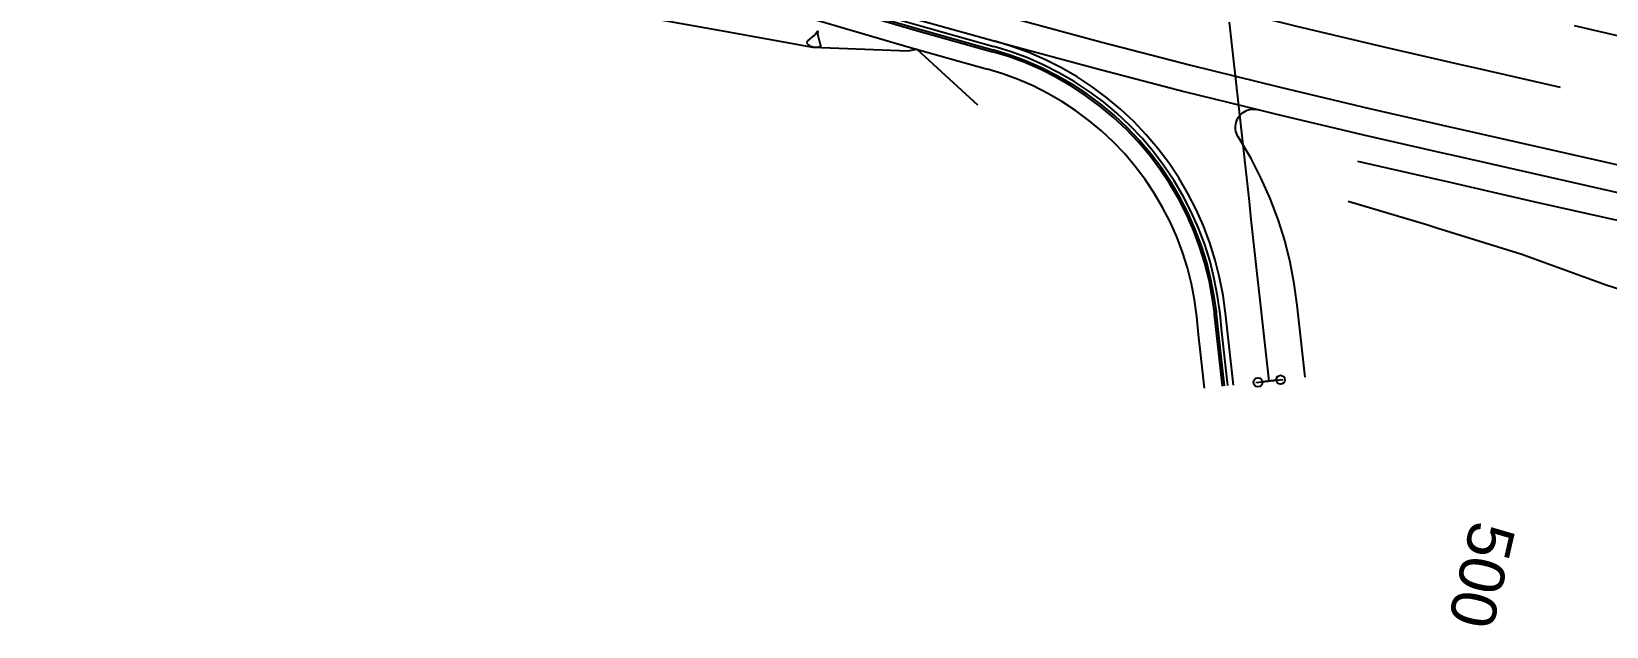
# Model space of a CAD drawing. Extents: x 387562 to 388546, y 804386 to 804945.
# Drawn here: x 388111 to 388198.2, y 804589.9 to 804622.9 of the extents above; entities that cross this region are included whole.
import ezdxf
from ezdxf.enums import TextEntityAlignment as Align

# ---------------------------------------------------------------- set-up
doc = ezdxf.new("R2010")
doc.units = 0
doc.layers.get('0').update_dxf_attribs({"linetype": 'CONTINUOUS'})
doc.styles.add('ARIAL', font='ARIAL.FON')

msp = doc.modelspace()

# ---------------------------------------------------------------- linework, layer by layer
at = {"color": 7}
for p, q in [((388154.332, 804622.6814), (388154.4268, 804622.7828)), ((388154.4268, 804622.7828), (388154.4593, 804622.8379)), ((388154.4593, 804622.8379), (388154.4918, 804622.893)), ((388154.4918, 804622.893), (388154.5244, 804622.948)), ((388154.5188, 804622.8202), (388154.516, 804622.7563)), ((388154.516, 804622.7563), (388154.5402, 804622.6197)), ((388154.5216, 804622.8841), (388154.5188, 804622.8202)), ((388154.5244, 804622.948), (388154.5216, 804622.8841)), ((388153.9275, 804622.2997), (388153.9319, 804622.3146)), ((388153.9335, 804622.2656), (388153.9275, 804622.2997)), ((388153.9319, 804622.3146), (388153.96, 804622.3548)), ((388153.944, 804622.2463), (388153.9335, 804622.2656)), ((388153.9544, 804622.227), (388153.944, 804622.2463)), ((388153.9902, 804622.184), (388153.9544, 804622.227)), ((388153.96, 804622.3548), (388153.9837, 804622.3802)), ((388153.9837, 804622.3802), (388154.332, 804622.6814)), ((388154.0558, 804622.1322), (388153.9902, 804622.184)), ((388154.096, 804622.1041), (388154.0558, 804622.1322)), ((388154.1511, 804622.0716), (388154.096, 804622.1041)), ((388154.2508, 804622.0258), (388154.1511, 804622.0716)), ((388154.3593, 804622.0098), (388154.2508, 804622.0258)), ((388154.4232, 804622.007), (388154.3593, 804622.0098)), ((388154.4723, 804622.0086), (388154.4232, 804622.007)), ((388154.5555, 804622.0163), (388154.4723, 804622.0086)), ((388154.5402, 804622.6197), (388154.6679, 804622.1772)), ((388154.6089, 804622.0328), (388154.5555, 804622.0163)), ((388154.6282, 804622.0433), (388154.6089, 804622.0328)), ((388154.6475, 804622.0538), (388154.6282, 804622.0433)), ((388154.6712, 804622.0791), (388154.6475, 804622.0538)), ((388154.6679, 804622.1772), (388154.674, 804622.143)), ((388154.6756, 804622.094), (388154.6712, 804622.0791)), ((388154.674, 804622.143), (388154.6756, 804622.094))]:
    msp.add_line(p, q, dxfattribs=at)
at = {"color": 3}
msp.add_line((388178.7849, 804603.4586), (388180.2758, 804603.624), dxfattribs=at)
at = {"color": 1}
msp.add_line((388179.9079, 804603.5832), (388179.1528, 804603.4994), dxfattribs=at)
at = {"color": 7, "linetype": 'CONTINUOUS'}
for points in [[(388110.9459, 804645.58), (388111.895, 804645.2651), (388112.839, 804644.9351), (388113.7776, 804644.5902), (388114.7106, 804644.2304), (388118.2793, 804642.8374), (388123.0051, 804641.0403), (388127.7487, 804639.2906), (388132.5095, 804637.5884), (388137.2871, 804635.9339), (388142.081, 804634.3273), (388146.8908, 804632.7687), (388151.7159, 804631.2583), (388156.5558, 804629.7961), (388161.4102, 804628.3825), (388166.2784, 804627.0175), (388171.16, 804625.7012), (388176.0546, 804624.4338), (388180.9615, 804623.2154), (388185.8805, 804622.0461), (388190.2966, 804621.0405), (388190.801, 804620.9278), (388195.6373, 804619.8274)], [(388110.2732, 804642.1792), (388111.2142, 804641.8407), (388112.1473, 804641.4814), (388112.2787, 804641.4292), (388117.0189, 804639.5722), (388121.7775, 804637.7627), (388126.5539, 804636.0009), (388131.3477, 804634.2869), (388136.1583, 804632.621), (388140.9854, 804631.0032), (388145.8285, 804629.4338), (388150.687, 804627.9129), (388155.5604, 804626.4407), (388160.4484, 804625.0172), (388165.3503, 804623.6428), (388170.2657, 804622.3174), (388175.1942, 804621.0412), (388180.1351, 804619.8144), (388185.0881, 804618.637), (388189.5348, 804617.6244), (388190.0366, 804617.5123), (388194.8486, 804616.4174), (388199.663, 804615.3315)], [(388110.2355, 804639.9707), (388111.1579, 804639.615), (388111.5029, 804639.4777), (388116.2627, 804637.6131), (388121.0409, 804635.7961), (388125.837, 804634.027), (388130.6506, 804632.306), (388135.4811, 804630.6332), (388140.3281, 804629.0087), (388145.1911, 804627.4329), (388150.0696, 804625.9057), (388154.9632, 804624.4274), (388159.8713, 804622.9981), (388164.1951, 804621.7829)], [(388110.2739, 804640.0738), (388111.1983, 804639.7174), (388111.5436, 804639.5799), (388116.3023, 804637.7157), (388121.0795, 804635.8991), (388125.8745, 804634.1304), (388130.6871, 804632.4098), (388135.5166, 804630.7373), (388140.3625, 804629.1132), (388145.2245, 804627.5377), (388150.102, 804626.0108), (388154.9945, 804624.5328), (388159.9015, 804623.1038), (388164.2244, 804621.8889)], [(388109.4854, 804634.4027), (388114.3863, 804632.7518), (388119.2804, 804631.0958), (388124.3182, 804629.8453), (388129.2401, 804628.2981), (388134.171, 804626.7879), (388139.1114, 804625.3171), (388144.0562, 804623.87), (388149.1647, 804622.9632), (388154.2508, 804622.0258), (388159.5374, 804621.8296), (388160.0067, 804621.9213), (388163.3807, 804618.8353)], [(388196.4261, 804623.2373), (388200, 804622.3972)], [(388177.0555, 804603.2667), (388176.9452, 804604.2606), (388176.835, 804605.2545), (388176.7247, 804606.2484), (388176.6144, 804607.2423), (388176.6005, 804607.3677), (388176.4858, 804608.2092), (388176.3033, 804609.1638), (388176.0666, 804610.1064), (388175.7764, 804611.0339), (388175.4337, 804611.9434), (388175.0396, 804612.8318), (388174.5955, 804613.6962), (388174.1027, 804614.5339), (388173.5628, 804615.342), (388172.9777, 804616.118), (388172.3492, 804616.8593), (388171.6794, 804617.5635), (388170.9705, 804618.2283), (388170.2248, 804618.8516), (388169.4447, 804619.4312), (388168.6328, 804619.9653), (388167.7916, 804620.4522), (388166.9241, 804620.8902), (388166.033, 804621.278), (388165.1211, 804621.6143), (388164.2244, 804621.8889)], [(388176.9462, 804603.2546), (388176.8359, 804604.2485), (388176.7256, 804605.2424), (388176.6153, 804606.2363), (388176.5051, 804607.2302), (388176.4912, 804607.3552), (388176.3772, 804608.1917), (388176.1959, 804609.1401), (388175.9607, 804610.0766), (388175.6724, 804610.9981), (388175.3319, 804611.9017), (388174.9404, 804612.7843), (388174.4991, 804613.6432), (388174.0095, 804614.4754), (388173.4731, 804615.2783), (388172.8918, 804616.0493), (388172.2674, 804616.7858), (388171.6019, 804617.4855), (388170.8976, 804618.146), (388170.1567, 804618.7652), (388169.3816, 804619.3411), (388168.575, 804619.8717), (388167.7393, 804620.3555), (388166.8773, 804620.7907), (388165.992, 804621.176), (388165.086, 804621.51), (388164.1951, 804621.7829)], [(388175.9523, 804603.1443), (388175.842, 804604.1382), (388175.7317, 804605.1321), (388175.6214, 804606.126), (388175.5111, 804607.1199), (388175.4976, 804607.2418), (388175.3901, 804608.032), (388175.2195, 804608.9243), (388174.9982, 804609.8054), (388174.7269, 804610.6724), (388174.4066, 804611.5225), (388174.0382, 804612.3529), (388173.6231, 804613.1609), (388173.1624, 804613.9439), (388172.6578, 804614.6993), (388172.1109, 804615.4247), (388171.5234, 804616.1176), (388170.8973, 804616.7759), (388170.2347, 804617.3973), (388169.5376, 804617.9799), (388168.8084, 804618.5217), (388168.0495, 804619.0209), (388167.2632, 804619.476), (388166.4523, 804619.8855), (388165.6193, 804620.248), (388164.767, 804620.5623), (388163.9288, 804620.819)], [(388183.8962, 804613.5013), (388188.3198, 804612.1854), (388188.8109, 804612.0352), (388193.5115, 804610.5762), (388198.1856, 804608.876), (388200, 804608.3017)]]:
    msp.add_lwpolyline(points, dxfattribs=at)
at = {"color": 1, "linetype": 'CONTINUOUS'}
for points in [[(388110.3403, 804640.2518), (388111.268, 804639.8941), (388111.6138, 804639.7565), (388116.3707, 804637.8929), (388121.1461, 804636.0771), (388125.9394, 804634.309), (388130.7501, 804632.589), (388135.5778, 804630.9171), (388140.422, 804629.2937), (388145.2822, 804627.7187), (388150.1578, 804626.1924), (388155.0485, 804624.715), (388159.9537, 804623.2865), (388164.275, 804622.072)], [(388110.7909, 804638.6848), (388111.1335, 804638.5485), (388115.9026, 804636.6802), (388120.6901, 804634.8596), (388125.4956, 804633.0871), (388130.3186, 804631.3627), (388135.1586, 804629.6866), (388140.0151, 804628.059), (388144.8876, 804626.48), (388149.7757, 804624.9499), (388154.6788, 804623.4687), (388159.5965, 804622.0366), (388163.9288, 804620.819)], [(388177.2444, 804603.2876), (388177.1341, 804604.2815), (388177.0238, 804605.2754), (388176.9135, 804606.2693), (388176.8032, 804607.2632), (388176.7892, 804607.3893), (388176.6734, 804608.2396), (388176.4888, 804609.2048), (388176.2494, 804610.1579), (388175.956, 804611.0958), (388175.6095, 804612.0154), (388175.211, 804612.9137), (388174.7619, 804613.7878), (388174.2636, 804614.6348), (388173.7177, 804615.452), (388173.1261, 804616.2367), (388172.4906, 804616.9863), (388171.8133, 804617.6983), (388171.0965, 804618.3706), (388170.3424, 804619.0008), (388169.5536, 804619.5869), (388168.7326, 804620.127), (388167.8821, 804620.6193), (388167.0049, 804621.0622), (388166.1038, 804621.4544), (388165.1817, 804621.7944), (388164.275, 804622.072)], [(388184.4089, 804615.7149), (388188.8818, 804614.6963), (388189.3814, 804614.5847), (388194.1725, 804613.4945), (388198.9661, 804612.4135), (388200, 804612.1905)]]:
    msp.add_lwpolyline(points, dxfattribs=at)
at = {"color": 2, "linetype": 'CONTINUOUS'}
for points in [[(388110.4451, 804640.5329), (388111.3781, 804640.1732), (388111.7246, 804640.0353), (388116.4788, 804638.1728), (388121.2513, 804636.358), (388126.0418, 804634.591), (388130.8497, 804632.872), (388135.6746, 804631.2011), (388140.5159, 804629.5786), (388145.3732, 804628.0046), (388150.246, 804626.4792), (388155.1338, 804625.0026), (388160.0362, 804623.575), (388164.3549, 804622.3612), (388164.9525, 804622.1964), (388169.8825, 804620.8671), (388174.8254, 804619.5872), (388178.8963, 804618.5726), (388179.7809, 804618.3568), (388184.7485, 804617.1759), (388189.2083, 804616.1604), (388189.709, 804616.0485), (388194.5106, 804614.956), (388199.3145, 804613.8725)], [(388177.5425, 804603.3207), (388177.4322, 804604.3146), (388177.322, 804605.3085), (388177.2117, 804606.3024), (388177.1014, 804607.2963), (388177.0873, 804607.4233), (388176.9695, 804608.2875), (388176.7818, 804609.2695), (388176.5382, 804610.2393), (388176.2397, 804611.1935), (388175.8871, 804612.1292), (388175.4817, 804613.0432), (388175.0247, 804613.9325), (388174.5177, 804614.7943), (388173.9623, 804615.6257), (388173.3604, 804616.4241), (388172.7138, 804617.1867), (388172.0247, 804617.9112), (388171.2954, 804618.5952), (388170.5282, 804619.2364), (388169.7256, 804619.8327), (388168.8903, 804620.3822), (388168.0249, 804620.8831), (388167.1324, 804621.3338), (388166.2156, 804621.7327), (388165.2774, 804622.0787), (388164.3549, 804622.3612)], [(388181.5181, 804603.7619), (388181.4078, 804604.7558), (388181.2976, 804605.7497), (388181.1873, 804606.7436), (388181.077, 804607.7375), (388181.0615, 804607.8771), (388180.9182, 804608.9261), (388180.6875, 804610.1327), (388180.3883, 804611.3241), (388180.2864, 804611.6743), (388180.0215, 804612.4965), (388179.5884, 804613.646), (388179.0903, 804614.7689), (388178.5289, 804615.8615), (388177.906, 804616.9202), (388177.8155, 804617.0631), (388177.7984, 804617.091), (388177.7518, 804617.1794), (388177.7142, 804617.272), (388177.686, 804617.3679), (388177.6676, 804617.4661), (388177.659, 804617.5657), (388177.6605, 804617.6657), (388177.6719, 804617.765), (388177.6932, 804617.8627), (388177.7241, 804617.9577), (388177.7643, 804618.0492), (388177.8135, 804618.1362), (388177.8711, 804618.2179), (388177.9366, 804618.2934), (388178.0093, 804618.362), (388178.0885, 804618.423), (388178.1734, 804618.4758), (388178.2631, 804618.5198), (388178.3568, 804618.5547), (388178.4535, 804618.5801), (388178.5523, 804618.5956), (388178.6521, 804618.6013), (388178.7519, 804618.5969), (388178.8508, 804618.5826), (388178.8963, 804618.5726)]]:
    msp.add_lwpolyline(points, dxfattribs=at)
at = {"color": 3, "linetype": 'CONTINUOUS'}
msp.add_lwpolyline([(388179.5303, 804603.5413), (388179.42, 804604.5352), (388179.3098, 804605.5291), (388179.1995, 804606.523), (388179.0892, 804607.5169), (388178.9789, 804608.5108), (388178.8686, 804609.5047), (388178.7583, 804610.4986), (388178.648, 804611.4925), (388178.5378, 804612.4864), (388178.4275, 804613.4803), (388178.3172, 804614.4742), (388178.2069, 804615.4681), (388178.0966, 804616.462), (388177.9863, 804617.4559), (388177.876, 804618.4498), (388177.7658, 804619.4437), (388177.6555, 804620.4376), (388177.5452, 804621.4315), (388177.4349, 804622.4254), (388177.3246, 804623.4193)], dxfattribs=at)
at = {"color": 1}
for centre, radius in [((388178.9045, 804603.4719), 0.2497), ((388180.1541, 804603.6105), 0.2477)]:
    msp.add_circle(centre, radius, dxfattribs=at)

# ---------------------------------------------------------------- texts
at = {"color": 2, "style": 'ARIAL'}
msp.add_text('500', height=2.5, rotation=256.976, dxfattribs=at).set_placement((388193.1833, 804595.3508), align=Align.TOP_LEFT)

doc.saveas('drawing.dxf')
